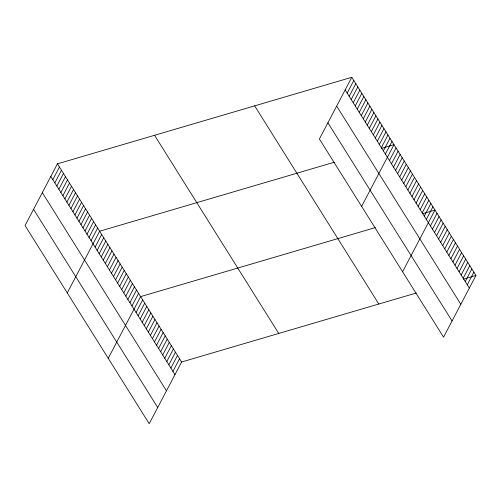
<?xml version="1.0" encoding="UTF-8"?>
<svg xmlns="http://www.w3.org/2000/svg" width="501" height="501" viewBox="0 0 501 501"><rect width="100%" height="100%" fill="white"/><g stroke="black" fill="none" stroke-linecap="round" stroke-linejoin="round"><path stroke-width="0.75" d="M351.79 77.298L319.4 138.996L443.56 337.16L475.95 275.462L351.79 77.298L57.44 163.84L25.05 225.538L149.21 423.702L181.6 362.004L416.281 293.01M52.83 179.659L59.45 167.052M54.841 182.865L61.46 170.259M56.851 186.071L63.47 173.465M58.861 189.284L65.481 176.678M60.871 192.49L67.491 179.884M62.882 195.697L69.501 183.09M64.892 198.91L71.511 186.303M66.902 202.116L73.522 189.51M68.913 205.322L75.532 192.716M70.923 208.535L77.542 195.929M72.933 211.741L79.553 199.135M74.943 214.948L81.563 202.341M76.954 218.16L83.573 205.554M78.964 221.367L85.583 208.76M80.974 224.573L87.594 211.967M82.984 227.786L89.604 215.173M84.995 230.992L91.614 218.386M87.005 234.199L93.624 221.592M89.015 237.411L95.635 224.799M91.025 240.618L97.645 228.011M67.266 292.91L99.655 231.218L334.336 162.218M95.084 247.093L101.703 234.487M97.131 250.362L103.751 237.756M99.179 253.631L105.799 241.025M101.227 256.907L107.847 244.294M103.281 260.176L109.894 247.569M105.329 263.445L111.948 250.838M107.377 266.714L113.996 254.107M109.425 269.983L116.044 257.376M111.472 273.252L118.092 260.645M113.52 276.521L120.14 263.914M115.568 279.79L122.188 267.183M117.616 283.059L124.235 270.452M119.67 286.334L126.283 273.721M121.718 289.603L128.337 276.997M123.766 292.872L130.385 280.266M125.814 296.141L132.433 283.535M127.861 299.41L134.481 286.804M129.909 302.679L136.529 290.073M131.957 305.948L138.577 293.342M108.235 358.309L140.624 296.611L375.305 227.611M136.059 312.486L142.672 299.88M138.107 315.762L144.726 303.149M140.155 319.031L146.774 306.424M142.203 322.3L148.822 309.693M144.25 325.569L150.87 312.962M146.298 328.838L152.918 316.231M148.346 332.107L154.966 319.5M150.394 335.376L157.013 322.769M152.448 338.645L159.061 326.038M154.496 341.914L161.115 329.307M156.544 345.189L163.163 332.576M158.592 348.458L165.211 335.852M160.639 351.727L167.259 339.121M162.687 354.996L169.307 342.39M164.735 358.265L171.355 345.659M166.783 361.534L173.402 348.928M168.831 364.803L175.45 352.197M170.885 368.072L177.504 355.466M172.933 371.341L179.552 358.735M347.18 93.117L353.8 80.511M349.191 96.324L355.81 83.717M351.201 99.53L357.82 86.924M353.211 102.743L359.831 90.13M355.222 105.949L361.841 93.343M357.232 109.155L363.851 96.549M359.242 112.368L365.862 99.755M361.252 115.574L367.872 102.968M363.263 118.781L369.882 106.174M365.273 121.993L371.892 109.381M367.283 125.2L373.903 112.593M369.293 128.406L375.913 115.8M371.304 131.613L377.923 119.006M373.314 134.825L379.933 122.219M375.324 138.032L381.944 125.425M377.334 141.238L383.954 128.632M379.345 144.451L385.964 131.844M381.355 147.657L387.974 135.051M383.365 150.864L389.985 138.257M385.375 154.076L391.995 141.47M361.616 206.368L394.005 144.676L381.518 148.346M389.434 160.552L396.053 147.945M391.481 163.821L398.101 151.214M393.529 167.09L400.149 154.483M395.583 170.359L402.203 157.752M397.631 173.634L404.251 161.021M399.679 176.903L406.298 164.297M401.727 180.172L408.346 167.566M403.775 183.441L410.394 170.835M405.823 186.71L412.442 174.104M407.87 189.979L414.49 177.373M409.918 193.248L416.538 180.642M411.972 196.517L418.592 183.911M414.02 199.786L420.64 187.18M416.068 203.062L422.687 190.449M418.116 206.331L424.735 193.718M420.164 209.6L426.783 196.993M422.211 212.869L428.831 200.262M424.259 216.138L430.879 203.531M426.307 219.407L432.927 206.8M402.585 271.761L434.981 210.069L422.487 213.739M430.409 225.945L437.029 213.338M432.457 229.214L439.076 216.607M434.505 232.483L441.124 219.876M436.553 235.758L443.172 223.145M438.6 239.027L445.22 226.421M440.648 242.296L447.268 229.69M442.696 245.565L449.316 232.959M444.75 248.834L451.37 236.228M446.798 252.103L453.418 239.497M448.846 255.372L455.465 242.766M450.894 258.641L457.513 246.035M452.942 261.91L459.561 249.304M454.989 265.186L461.609 252.573M457.037 268.455L463.657 255.848M459.085 271.724L465.705 259.117M461.139 274.993L467.759 262.386M463.187 278.262L469.806 265.655M465.235 281.531L471.854 268.924M467.283 284.8L473.902 272.193M463.463 279.138L475.95 275.462M345.17 89.904L469.331 288.069M336.666 106.106L460.826 304.27M327.904 122.795L452.065 320.959M254.658 105.861L378.812 304.026M154.577 135.283L278.738 333.447M57.44 163.84L181.6 362.004M50.82 176.452L174.981 374.616M42.316 192.647L166.476 390.811M33.554 209.337L157.715 407.501"/></g></svg>
